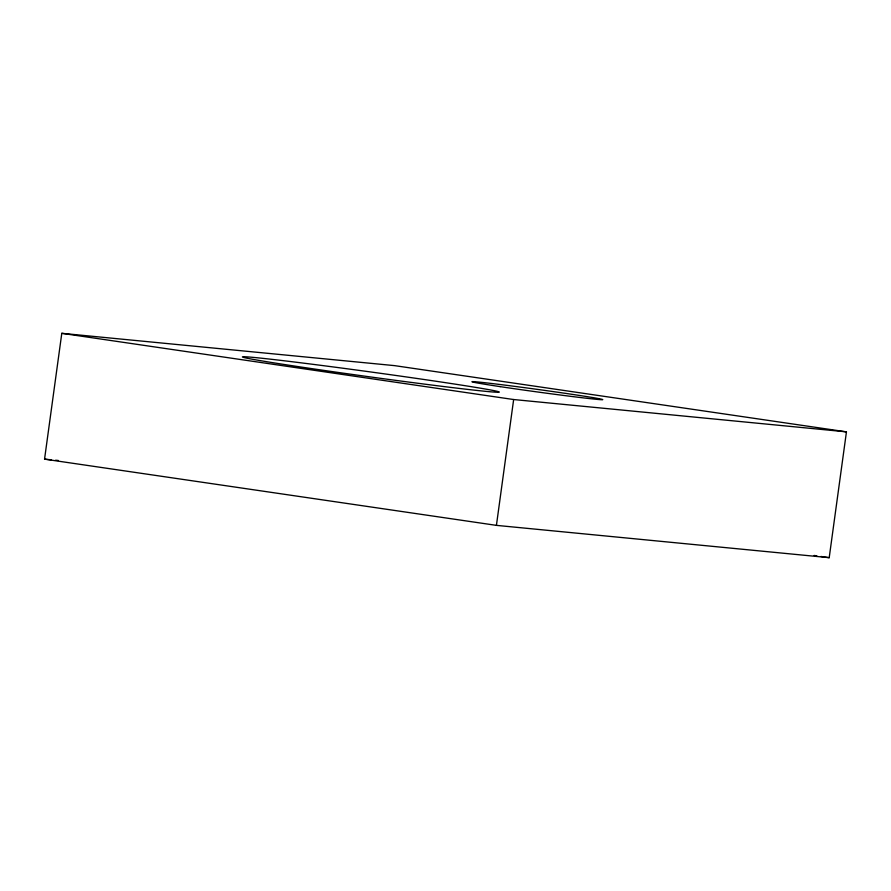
<?xml version="1.0" encoding="UTF-8"?>
<svg xmlns="http://www.w3.org/2000/svg" width="891" height="891" viewBox="0 0 891 891"><rect width="100%" height="100%" fill="white"/><g stroke="black" fill="none" stroke-linecap="round" stroke-linejoin="round"><path stroke-width="1.34" d="M44.55 459.143L61.791 333.323L394.579 365.633L846.45 431.857L829.209 557.677L496.421 525.367L44.55 459.143L51.455 459.823M496.421 525.367L513.65 399.536L846.45 431.857M55.598 460.224L58.361 460.491M61.791 333.323L513.65 399.536M814.107 555.461L816.858 555.861M820.979 556.474L829.209 557.677M298.117 366.602A129.563 2.484 7.8 0 0 498.882 392.229A129.563 2.484 7.8 0 0 315.759 364.686A129.563 2.484 7.8 0 0 298.117 366.602M500.196 386.638A66.057 1.27 7.8 0 0 602.55 399.703A66.057 1.27 7.8 0 0 509.195 385.658A66.057 1.27 7.8 0 0 500.196 386.638"/></g></svg>
